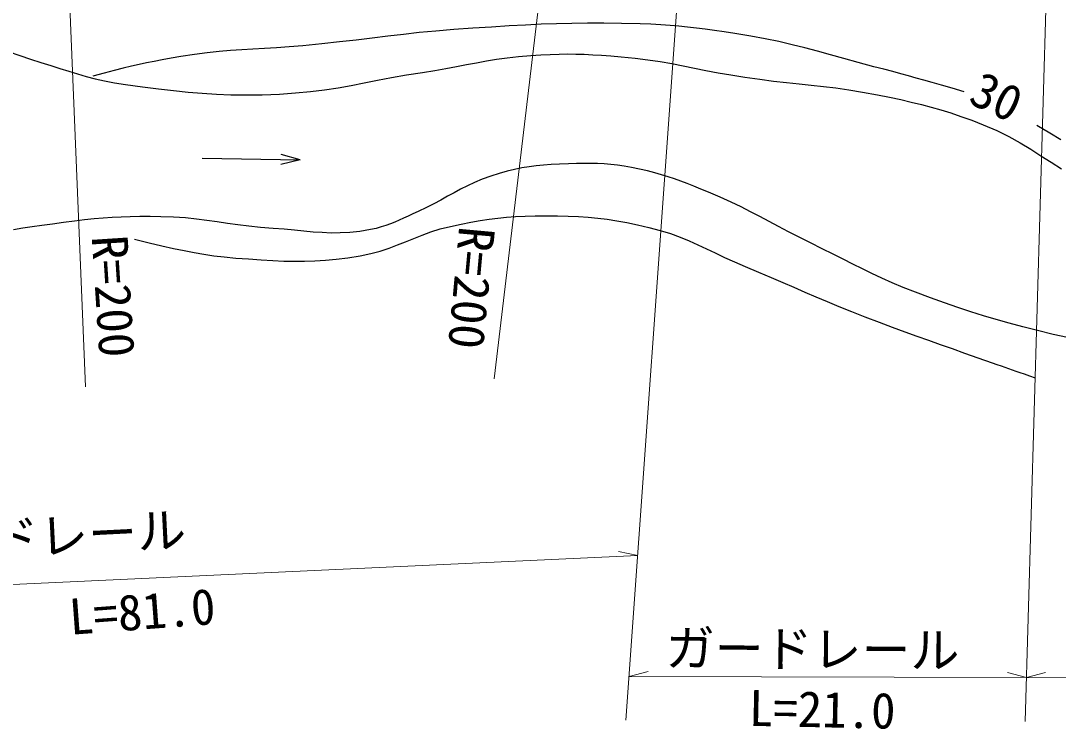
# Model space of a CAD drawing. Units: millimetres, scale not verified. Extents: x 40000 to 680000, y 20000 to 380000.
# Drawn here: x 309068 to 362027, y 243259 to 279420 of the extents above; entities that cross this region are included whole.
import ezdxf
from ezdxf.enums import TextEntityAlignment as Align

# ---------------------------------------------------------------- set-up
doc = ezdxf.new("R2010")
doc.units = ezdxf.units.MM
doc.header["$LTSCALE"] = 1000
doc.layers.add('M-BGD', color=7, linetype='Continuous', lineweight=25)
doc.layers.add('M-BGD-HTXT', color=7, linetype='Continuous', lineweight=13)
doc.styles.add('ＭＳ ゴシック', font='')
doc.styles.get('ＭＳ ゴシック').set_extended_font_data('MS Gothic')

msp = doc.modelspace()

# ---------------------------------------------------------------- linework, layer by layer
at = {"layer": 'M-BGD'}
for p, q in [((333104, 279101), (332146, 279042)), ((333993, 279154), (333104, 279101)), ((334829, 279200), (333993, 279154)), ((335631, 279238), (334829, 279200)), ((336415, 279268), (335631, 279238)), ((337199, 279288), (336415, 279268)), ((338001, 279298), (337199, 279288)), ((338838, 279297), (338001, 279298)), ((339728, 279285), (338838, 279297)), ((340688, 279260), (339728, 279285)), ((341233, 279240), (340688, 279260)), ((341738, 279214), (341233, 279240)), ((342212, 279182), (341738, 279214)), ((342667, 279143), (342212, 279182)), ((343110, 279099), (342667, 279143)), ((343554, 279047), (343110, 279099)), ((327803, 278633), (327008, 278536)), ((328599, 278726), (327803, 278633)), ((329413, 278814), (328599, 278726)), ((330263, 278897), (329413, 278814)), ((331168, 278974), (330263, 278897)), ((332146, 279042), (331168, 278974)), ((344006, 278989), (343554, 279047)), ((344477, 278923), (344006, 278989)), ((344978, 278850), (344477, 278923)), ((345518, 278769), (344978, 278850)), ((346327, 278638), (345518, 278769)), ((347073, 278500), (346327, 278638)), ((307225, 278260), (309560, 277461)), ((322119, 278035), (321507, 277999)), ((322768, 278081), (322119, 278035)), ((323468, 278141), (322768, 278081)), ((324443, 278239), (323468, 278141)), ((325346, 278338), (324443, 278239)), ((326195, 278438), (325346, 278338)), ((327008, 278536), (326195, 278438)), ((347772, 278354), (347073, 278500)), ((348439, 278199), (347772, 278354)), ((349089, 278037), (348439, 278199)), ((349737, 277865), (349089, 278037)), ((316744, 277508), (316295, 277427)), ((317245, 277595), (316744, 277508)), ((317938, 277705), (317245, 277595)), ((318583, 277788), (317938, 277705)), ((319191, 277851), (318583, 277788)), ((319775, 277899), (319191, 277851)), ((320347, 277936), (319775, 277899)), ((320921, 277968), (320347, 277936)), ((321507, 277999), (320921, 277968)), ((333357, 277453), (333899, 277528)), ((333899, 277528), (334477, 277592)), ((334477, 277592), (335103, 277645)), ((335103, 277645), (335620, 277679)), ((335620, 277679), (336099, 277703)), ((336099, 277703), (336551, 277718)), ((336551, 277718), (336983, 277724)), ((336983, 277724), (337407, 277721)), ((337407, 277721), (337830, 277709)), ((337830, 277709), (338263, 277689)), ((338263, 277689), (338714, 277662)), ((338714, 277662), (339193, 277627)), ((339193, 277627), (339709, 277584)), ((339709, 277584), (340424, 277513)), ((340424, 277513), (341085, 277429)), ((350398, 277683), (349737, 277865)), ((351088, 277492), (350398, 277683)), ((309560, 277461), (310100, 277297)), ((310100, 277297), (310600, 277139)), ((310600, 277139), (311069, 276987)), ((311069, 276987), (311520, 276842)), ((314299, 276994), (313841, 276877)), ((314717, 277096), (314299, 276994)), ((315110, 277187), (314717, 277096)), ((315493, 277270), (315110, 277187)), ((315883, 277349), (315493, 277270)), ((316295, 277427), (315883, 277349)), ((330198, 276886), (330772, 276987)), ((330772, 276987), (331311, 277088)), ((331311, 277088), (331828, 277186)), ((331828, 277186), (332333, 277281)), ((332333, 277281), (332839, 277371)), ((332839, 277371), (333357, 277453)), ((341085, 277429), (341705, 277334)), ((341705, 277334), (342297, 277231)), ((342297, 277231), (342874, 277121)), ((342874, 277121), (343452, 277006)), ((343452, 277006), (344042, 276889)), ((351821, 277290), (351088, 277492)), ((352613, 277077), (351821, 277290)), ((353122, 276942), (352613, 277077)), ((311520, 276842), (311962, 276705)), ((311962, 276705), (312405, 276577)), ((312405, 276577), (312861, 276459)), ((313327, 276742), (312743, 276586)), ((312861, 276459), (313340, 276352)), ((313841, 276877), (313327, 276742)), ((327285, 276381), (327998, 276516)), ((327998, 276516), (328757, 276652)), ((328757, 276652), (329577, 276786)), ((329577, 276786), (330198, 276886)), ((344042, 276889), (344659, 276770)), ((344659, 276770), (345316, 276654)), ((345316, 276654), (346026, 276540)), ((346026, 276540), (346786, 276433)), ((353575, 276822), (353122, 276942)), ((353988, 276711), (353575, 276822)), ((354380, 276605), (353988, 276711)), ((354767, 276498), (354380, 276605)), ((355166, 276386), (354767, 276498)), ((313340, 276352), (313853, 276256)), ((313853, 276256), (314411, 276172)), ((314411, 276172), (315289, 276055)), ((315289, 276055), (316104, 275951)), ((316104, 275951), (316872, 275859)), ((324581, 275898), (325266, 276004)), ((325266, 276004), (325935, 276122)), ((325935, 276122), (326603, 276248)), ((326603, 276248), (327285, 276381)), ((346786, 276433), (347492, 276345)), ((347492, 276345), (348157, 276271)), ((348157, 276271), (348795, 276204)), ((348795, 276204), (349419, 276139)), ((349419, 276139), (350042, 276070)), ((350042, 276070), (350678, 275991)), ((350678, 275991), (351340, 275897)), ((355594, 276265), (355166, 276386)), ((356069, 276129), (355594, 276265)), ((356607, 275974), (356069, 276129)), ((357225, 275794), (356607, 275974)), ((316872, 275859), (317610, 275781)), ((317610, 275781), (318332, 275718)), ((318332, 275718), (319054, 275672)), ((319054, 275672), (319794, 275644)), ((319794, 275644), (320566, 275636)), ((320566, 275636), (321386, 275647)), ((321386, 275647), (322270, 275681)), ((322270, 275681), (323098, 275734)), ((323098, 275734), (323863, 275807)), ((323863, 275807), (324581, 275898)), ((351340, 275897), (352041, 275782)), ((352041, 275782), (352794, 275640)), ((352794, 275640), (353413, 275514)), ((353413, 275514), (353986, 275393)), ((353986, 275393), (354525, 275272)), ((354525, 275272), (355038, 275149)), ((355038, 275149), (355538, 275018)), ((355538, 275018), (356035, 274876)), ((356035, 274876), (356538, 274718)), ((356538, 274718), (357060, 274541)), ((357060, 274541), (357609, 274340)), ((357609, 274340), (358198, 274111)), ((358198, 274111), (358888, 273815)), ((358888, 273815), (359511, 273507)), ((361589, 273682), (360937, 274075)), ((359511, 273507), (360084, 273189)), ((362166, 273336), (361589, 273682)), ((360084, 273189), (360623, 272864)), ((360623, 272864), (361143, 272532)), ((318329, 272404), (323323, 272322)), ((323323, 272322), (322349, 272078)), ((323323, 272322), (322357, 272598)), ((361143, 272532), (361661, 272196)), ((333896, 271739), (333493, 271627)), ((334278, 271831), (333896, 271739)), ((334648, 271906), (334278, 271831)), ((335013, 271965), (334648, 271906)), ((335380, 272012), (335013, 271965)), ((335757, 272048), (335380, 272012)), ((336151, 272077), (335757, 272048)), ((336570, 272099), (336151, 272077)), ((337021, 272119), (336570, 272099)), ((337430, 272134), (337021, 272119)), ((337810, 272142), (337430, 272134)), ((338168, 272142), (337810, 272142)), ((338511, 272134), (338168, 272142)), ((338847, 272116), (338511, 272134)), ((339181, 272087), (338847, 272116)), ((339521, 272047), (339181, 272087)), ((339875, 271994), (339521, 272047)), ((340249, 271928), (339875, 271994)), ((340650, 271846), (340249, 271928)), ((341057, 271755), (340650, 271846)), ((341432, 271661), (341057, 271755)), ((361661, 272196), (362194, 271857)), ((332231, 271173), (331866, 271003)), ((332627, 271336), (332231, 271173)), ((333063, 271492), (332627, 271336)), ((333493, 271627), (333063, 271492)), ((341783, 271564), (341432, 271661)), ((342116, 271462), (341783, 271564)), ((342440, 271354), (342116, 271462)), ((342761, 271238), (342440, 271354)), ((343087, 271114), (342761, 271238)), ((331187, 270646), (330854, 270460)), ((331520, 270827), (331187, 270646)), ((331866, 271003), (331520, 270827)), ((343426, 270979), (343087, 271114)), ((343785, 270832), (343426, 270979)), ((344171, 270673), (343785, 270832)), ((344772, 270416), (344171, 270673)), ((330514, 270271), (330157, 270079)), ((330854, 270460), (330514, 270271)), ((345323, 270165), (344772, 270416)), ((345836, 269917), (345323, 270165)), ((329085, 269570), (328838, 269455)), ((329352, 269690), (329085, 269570)), ((329773, 269885), (329352, 269690)), ((330157, 270079), (329773, 269885)), ((346324, 269671), (345836, 269917)), ((346798, 269423), (346324, 269671)), ((310686, 269041), (310153, 268971)), ((311259, 269117), (310686, 269041)), ((311813, 269190), (311259, 269117)), ((312328, 269252), (311813, 269190)), ((312813, 269304), (312328, 269252)), ((313279, 269346), (312813, 269304)), ((313736, 269378), (313279, 269346)), ((314192, 269402), (313736, 269378)), ((314660, 269417), (314192, 269402)), ((315148, 269424), (314660, 269417)), ((315666, 269424), (315148, 269424)), ((316225, 269418), (315666, 269424)), ((316872, 269395), (316225, 269418)), ((317470, 269354), (316872, 269395)), ((318031, 269298), (317470, 269354)), ((318568, 269230), (318031, 269298)), ((319092, 269156), (318568, 269230)), ((319617, 269079), (319092, 269156)), ((320153, 269002), (319617, 269079)), ((327941, 269055), (327712, 268971)), ((328163, 269145), (327941, 269055)), ((328383, 269242), (328163, 269145)), ((328606, 269346), (328383, 269242)), ((328838, 269455), (328606, 269346)), ((331010, 268926), (331548, 269041)), ((331548, 269041), (332048, 269140)), ((332048, 269140), (332521, 269225)), ((332521, 269225), (332976, 269296)), ((332976, 269296), (333422, 269353)), ((333422, 269353), (333870, 269399)), ((333870, 269399), (334329, 269432)), ((334329, 269432), (334808, 269455)), ((334808, 269455), (335318, 269468)), ((335318, 269468), (335867, 269472)), ((335867, 269472), (336464, 269468)), ((336464, 269468), (337017, 269455)), ((337017, 269455), (337538, 269433)), ((337538, 269433), (338036, 269399)), ((338036, 269399), (338523, 269353)), ((338523, 269353), (339007, 269292)), ((339007, 269292), (339500, 269215)), ((339500, 269215), (340012, 269120)), ((340012, 269120), (340554, 269006)), ((347270, 269172), (346798, 269423)), ((347752, 268914), (347270, 269172)), ((309173, 268831), (308706, 268751)), ((309652, 268903), (309173, 268831)), ((310153, 268971), (309652, 268903)), ((320714, 268930), (320153, 269002)), ((321311, 268867), (320714, 268930)), ((321956, 268817), (321311, 268867)), ((322515, 268776), (321956, 268817)), ((323034, 268729), (322515, 268776)), ((323523, 268681), (323034, 268729)), ((323993, 268638), (323523, 268681)), ((324452, 268605), (323993, 268638)), ((324910, 268586), (324452, 268605)), ((325376, 268588), (324910, 268586)), ((325861, 268614), (325376, 268588)), ((326374, 268671), (325861, 268614)), ((326923, 268763), (326374, 268671)), ((327208, 268825), (326923, 268763)), ((327469, 268894), (327208, 268825)), ((327712, 268971), (327469, 268894)), ((329550, 268484), (329999, 268645)), ((329999, 268645), (330481, 268794)), ((330481, 268794), (331010, 268926)), ((340554, 269006), (341134, 268872)), ((341134, 268872), (341710, 268720)), ((341710, 268720), (342235, 268554)), ((342235, 268554), (342722, 268377)), ((348257, 268648), (347752, 268914)), ((348797, 268371), (348257, 268648)), ((314881, 268271), (315622, 268094)), ((315622, 268094), (316276, 267939)), ((327868, 267815), (328295, 267976)), ((328295, 267976), (328710, 268144)), ((328710, 268144), (329125, 268315)), ((329125, 268315), (329550, 268484)), ((342722, 268377), (343182, 268189)), ((343182, 268189), (343628, 267990)), ((343628, 267990), (344071, 267782)), ((349383, 268080), (348797, 268371)), ((349979, 267787), (349383, 268080)), ((316276, 267939), (316863, 267804)), ((316863, 267804), (317402, 267688)), ((317402, 267688), (317913, 267589)), ((317913, 267589), (318413, 267503)), ((318413, 267503), (318922, 267430)), ((326398, 267425), (326931, 267534)), ((326931, 267534), (327417, 267666)), ((327417, 267666), (327868, 267815)), ((344071, 267782), (344522, 267567)), ((344522, 267567), (344994, 267344)), ((350529, 267511), (349979, 267787)), ((351046, 267249), (350529, 267511)), ((318922, 267430), (319459, 267367)), ((319459, 267367), (320044, 267311)), ((320044, 267311), (320694, 267262)), ((320694, 267262), (321335, 267219)), ((321335, 267219), (321930, 267184)), ((321930, 267184), (322492, 267158)), ((322492, 267158), (323030, 267144)), ((323030, 267144), (323556, 267144)), ((323556, 267144), (324082, 267160)), ((324082, 267160), (324617, 267194)), ((324617, 267194), (325175, 267248)), ((325175, 267248), (325764, 267325)), ((325764, 267325), (326398, 267425)), ((344994, 267344), (345498, 267114)), ((345498, 267114), (346047, 266880)), ((351542, 266998), (351046, 267249)), ((352028, 266756), (351542, 266998)), ((346047, 266880), (346734, 266593)), ((346734, 266593), (347370, 266323)), ((352516, 266519), (352028, 266756)), ((353018, 266285), (352516, 266519)), ((347370, 266323), (347966, 266066)), ((347966, 266066), (348537, 265818)), ((353547, 266051), (353018, 266285)), ((354114, 265813), (353547, 266051)), ((348537, 265818), (349095, 265576)), ((349095, 265576), (349654, 265335)), ((349654, 265335), (350226, 265092)), ((354732, 265570), (354114, 265813)), ((355506, 265277), (354732, 265570)), ((350226, 265092), (350826, 264844)), ((350826, 264844), (351466, 264586)), ((356227, 265015), (355506, 265277)), ((356909, 264777), (356227, 265015)), ((351466, 264586), (352160, 264314)), ((352160, 264314), (352884, 264037)), ((357565, 264560), (356909, 264777)), ((358211, 264357), (357565, 264560)), ((358860, 264166), (358211, 264357)), ((352884, 264037), (353557, 263783)), ((353557, 263783), (354192, 263548)), ((359526, 263981), (358860, 264166)), ((360224, 263797), (359526, 263981)), ((360968, 263609), (360224, 263797)), ((354192, 263548), (354800, 263326)), ((354800, 263326), (355397, 263112)), ((361773, 263414), (360968, 263609)), ((362491, 263247), (361773, 263414)), ((355397, 263112), (355994, 262900)), ((355994, 262900), (356605, 262685)), ((356605, 262685), (357243, 262461)), ((357243, 262461), (357922, 262224)), ((357922, 262224), (358655, 261967)), ((358655, 261967), (358896, 261883)), ((358896, 261883), (359110, 261807)), ((359110, 261807), (359306, 261739)), ((359306, 261739), (359491, 261674)), ((359491, 261674), (359674, 261610)), ((359674, 261610), (359864, 261544)), ((359864, 261544), (360068, 261473)), ((360068, 261473), (360295, 261394)), ((360295, 261394), (360554, 261305)), ((360554, 261305), (360852, 261202))]:
    msp.add_line(p, q, dxfattribs=at)
at = {"layer": 'M-BGD-HTXT'}
for p, q in [((312372, 260734), (311062, 292362)), ((333233, 261139), (336800, 291156)), ((339958, 243720), (343151, 288298)), ((360344, 243658), (361510, 283939)), ((284200, 249517), (340560, 252123)), ((340560, 252123), (339579, 252338)), ((340118, 245953), (341089, 246210)), ((340118, 245953), (360409, 245894)), ((360409, 245894), (359439, 246157)), ((360409, 245894), (361379, 246152)), ((360409, 245894), (401991, 245819))]:
    msp.add_line(p, q, dxfattribs=at)

# ---------------------------------------------------------------- texts
at = {"layer": 'M-BGD', "style": 'ＭＳ ゴシック'}
msp.add_text('30', height=1833, rotation=334.722, dxfattribs=at).set_placement((357129, 274758), align=Align.BOTTOM_LEFT)
at = {"layer": 'M-BGD-HTXT', "style": 'ＭＳ ゴシック'}
for s, rotation, p in [('R=200', 264.773, (330906, 269025)), ('R=200', 273.752, (312137, 268376)), ('ガードレール', 2.867, (302588, 251253)), ('L=81.0', 4.268, (311642, 247531)), ('ガードレール', 359.542, (341972, 245946)), ('L=21.0', 358.834, (346211, 242885))]:
    msp.add_text(s, height=1833, rotation=rotation, dxfattribs=at).set_placement(p, align=Align.BOTTOM_LEFT)

doc.saveas('drawing.dxf')
